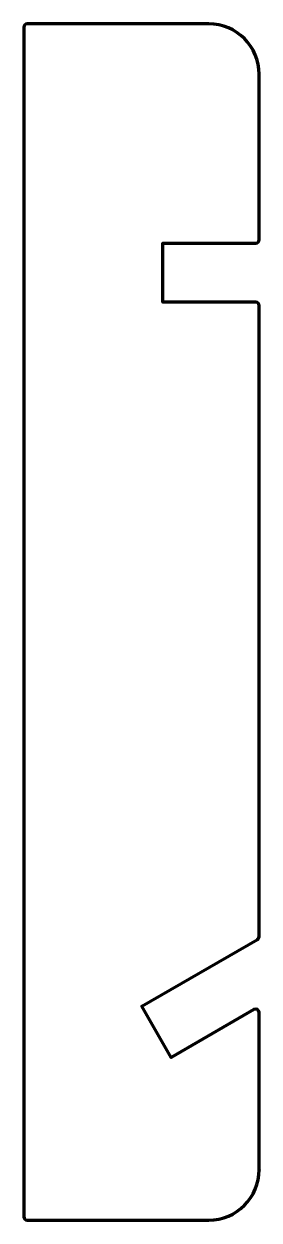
# Model space of a CAD drawing. Header units: inches. Extents: x 22.6 to 25.4, y -31 to -17.
import ezdxf

# ---------------------------------------------------------------- set-up
doc = ezdxf.new("R2010")
doc.units = ezdxf.units.IN
doc.header["$MEASUREMENT"] = 0
doc.layers.add('Outline', color=7, linetype='Continuous', lineweight=0)

msp = doc.modelspace()

# ---------------------------------------------------------------- linework, layer by layer
at = {"layer": 'Outline', "color": 18, "lineweight": 211, "true_color": 0x000000}
msp.add_open_spline([(25.35, -27.716), (25.35, -27.716), (23.997, -28.497), (23.997, -28.497), (23.997, -28.497), (24.341, -29.094), (24.341, -29.094), (24.341, -29.094), (25.31, -28.535), (25.31, -28.535), (25.336, -28.519), (25.37, -28.539), (25.37, -28.569), (25.37, -28.569), (25.37, -30.41), (25.37, -30.41), (25.37, -30.41), (25.37, -30.406), (25.37, -30.406), (25.37, -30.731), (25.106, -30.995), (24.781, -30.995), (24.781, -30.995), (22.659, -30.995), (22.659, -30.995), (22.637, -30.995), (22.62, -30.977), (22.62, -30.955), (22.62, -30.955), (22.62, -17.058), (22.62, -17.058), (22.62, -17.036), (22.637, -17.018), (22.659, -17.018), (22.659, -17.018), (24.781, -17.018), (24.781, -17.018), (25.106, -17.018), (25.37, -17.282), (25.37, -17.607), (25.37, -17.607), (25.37, -19.539), (25.37, -19.539), (25.37, -19.54), (25.37, -19.54), (25.37, -19.54), (25.37, -19.54), (25.37, -19.541), (25.37, -19.541), (25.37, -19.563), (25.352, -19.58), (25.33, -19.58), (25.33, -19.58), (24.245, -19.58), (24.245, -19.58), (24.245, -19.58), (24.245, -20.269), (24.245, -20.269), (24.245, -20.269), (25.33, -20.269), (25.33, -20.269), (25.352, -20.269), (25.37, -20.287), (25.37, -20.309), (25.37, -20.309), (25.37, -20.32), (25.37, -20.32), (25.37, -20.32), (25.37, -20.332), (25.37, -20.332), (25.37, -20.332), (25.37, -27.681), (25.37, -27.681), (25.37, -27.696), (25.362, -27.709), (25.35, -27.716)], degree=3, knots=[0, 0, 0, 0, 1, 1, 1, 2, 2, 2, 3, 3, 3, 4, 4, 4, 5, 5, 5, 6, 6, 6, 7, 7, 7, 8, 8, 8, 9, 9, 9, 10, 10, 10, 11, 11, 11, 12, 12, 12, 13, 13, 13, 14, 14, 14, 15, 15, 15, 16, 16, 16, 17, 17, 17, 18, 18, 18, 19, 19, 19, 20, 20, 20, 21, 21, 21, 22, 22, 22, 23, 23, 23, 24, 24, 24, 25, 25, 25, 25], dxfattribs=at)

doc.saveas('drawing.dxf')
